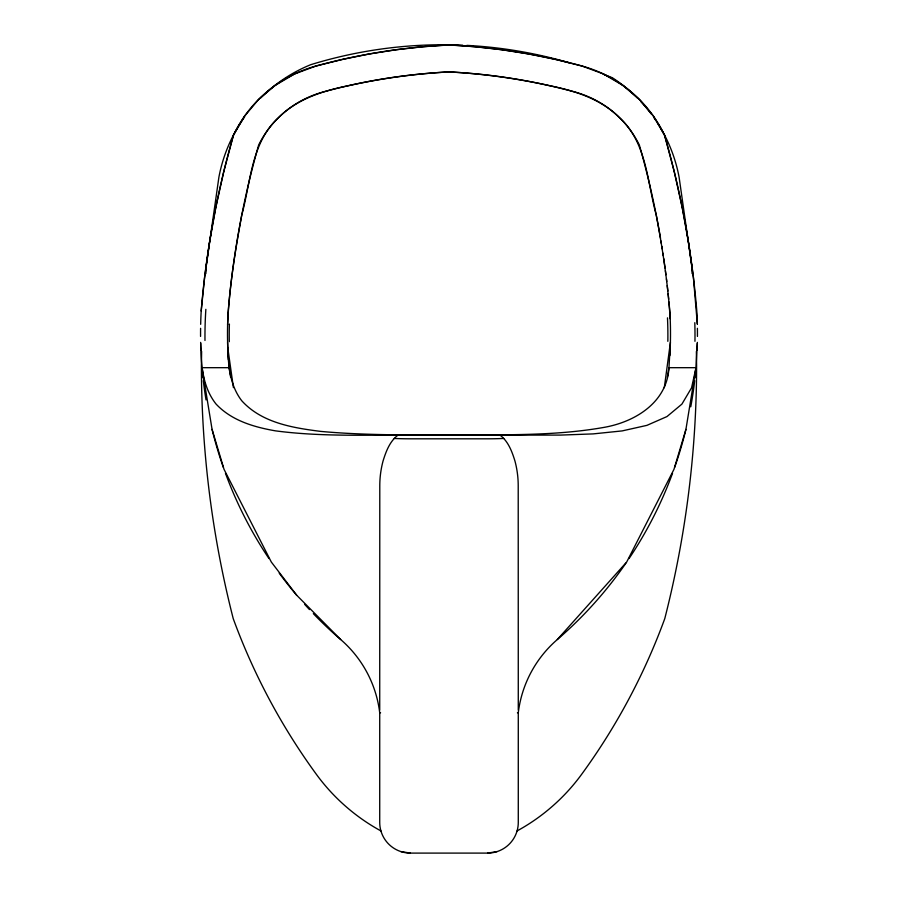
<?xml version="1.0" encoding="UTF-8"?>
<svg xmlns="http://www.w3.org/2000/svg" width="898" height="898" viewBox="0 0 898 898"><rect width="100%" height="100%" fill="white"/><g stroke="black" fill="none" stroke-linecap="round" stroke-linejoin="round"><path stroke-width="1.35" d="M697.342 342.385L696.006 367.686L685.926 429.39A403.954 403.954 0 0 1 680.471 449.505M227.609 324.739C229.069 287.831 235.186 251.238 241.775 214.959C250.856 181.665 251.249 142.49 278.481 117.66C297.148 98.915 322.943 90.855 348.222 85.725C381.358 78.339 415.089 73.703 449 71.919C482.911 73.703 516.642 78.339 549.778 85.725C575.068 90.855 600.863 98.926 619.53 117.672C646.751 142.501 647.144 181.677 656.225 214.959C662.679 249.285 667.955 283.914 670.2 318.801M201.623 351.399L201.41 365.531A1022.519 1022.519 0 0 0 233.233 618.643A632.843 632.843 0 0 0 316.321 774.267A196.269 196.269 0 0 0 348.525 808.772A195.416 195.416 0 0 0 380.932 830.931M205.878 273.632L206.102 269.467M200.669 324.324A403.954 403.954 0 0 1 201.197 310.977L204.587 277.538L209.414 242.988L215.778 207.595L223.77 171.597L233.424 135.284L244.582 116.134L258.545 99.487L275.181 85.377L294.634 73.939L315.973 66.025L342.553 59.391L369.325 53.959L396.097 49.749L422.711 46.763L449 44.956L475.289 46.763L501.903 49.749L528.675 53.959L555.447 59.391L582.027 66.025L603.366 73.939L622.819 85.377L639.455 99.487L653.418 116.134L664.576 135.284L674.23 171.597L682.222 207.595L688.586 242.988L693.413 277.538L697.308 323.684M664.307 387.7L670.402 342.385L668.965 367.686L667.349 377.194M206.327 265.303L218.899 177.187A151.639 151.639 0 0 1 244.593 116.92M685.926 429.39L673.96 469.351L626.692 562.025L557.332 639.533A115.034 115.034 0 0 0 518.281 712.776L518.281 822.411A30.689 30.689 0 0 1 487.58 853.1L410.42 853.1L400.935 851.596M518.281 710.049L518.213 485.582A130.951 111.633 0 0 0 514.936 460.966C511.972 451.38 508.167 441.109 499.771 434.935L398.229 434.935C389.833 441.109 386.028 451.38 383.064 460.966A130.951 111.633 0 0 0 379.787 485.582L379.719 710.049M497.065 851.596L487.58 853.1M503.756 438.437L501.522 438.538A30.768 2.413 0 0 1 487.58 438.808L410.42 438.808A30.768 2.413 0 0 1 396.478 438.538L394.244 438.437M398.914 435.115C357.73 435.193 316.365 436.271 275.428 430.849C253.764 427.066 231.504 420.567 216.014 404.01C202.185 386.522 201.062 363.746 200.658 342.385M405.907 435.081L491.644 435.081M455.892 435.081C505.058 434.553 554.65 436.046 603.276 427.515C634.684 422.24 667.057 402.652 668.965 367.686L696.006 367.686L691.561 387.801L681.919 404.1L666.978 416.56L646.919 425.36L622.191 430.905L593.118 433.902L560.509 435.092L499.962 435.126M279.222 573.16A403.954 403.954 0 0 0 296.621 595.15L340.668 639.533A115.034 115.034 0 0 1 379.719 712.776L380.572 712.776M517.428 712.776L518.281 712.776M442.142 435.081C401.608 434.935 361.007 435.103 320.62 431.388C292.546 427.841 261.587 422.79 241.674 400.665C228.9 383.985 228.103 362.523 227.598 342.385M296.621 595.15L271.308 562.025L224.04 469.351L212.074 429.39L201.994 367.686L229.035 367.686L230.651 377.194M691.673 265.303L679.101 177.187A151.639 151.639 0 0 0 657.482 122.914M227.766 347.694L233.413 387.61M691.898 269.467L692.122 273.632M696.377 351.399L696.59 365.531A1022.519 1022.519 0 0 1 664.767 618.643A632.843 632.843 0 0 1 581.68 774.267A196.269 196.269 0 0 1 549.475 808.772A195.416 195.416 0 0 1 517.068 830.931M379.719 712.776L379.719 822.411A30.689 30.689 0 0 0 410.42 853.1M637.816 98.432A151.639 151.639 0 0 0 612.402 77.778A450.089 450.089 0 0 0 603.299 74.208M640.667 101.384A151.639 151.639 0 0 1 651.218 113.934M653.643 117.245A151.639 151.639 0 0 1 655.978 120.624M260.588 98.017A151.639 151.639 0 0 1 310.663 64.712A450.089 450.089 0 0 1 444.454 44.754M454.253 44.889A450.089 450.089 0 0 1 462.661 45.181M466.859 45.383A450.089 450.089 0 0 1 568.76 62.636M228.945 366.62A377.014 377.014 0 0 1 228.709 363.87M228.406 359.761A377.014 377.014 0 0 1 228.081 312.841A874.259 874.259 0 0 1 258.68 144.948A101.979 101.979 0 0 1 323.078 92.011A587.056 587.056 0 0 1 449 71.919A587.056 587.056 0 0 1 574.922 92.011A101.979 101.979 0 0 1 639.32 144.948A874.259 874.259 0 0 1 660.513 238.239M229.293 341.678A421.285 284.239 -54.9 0 1 229.383 324.077M669.852 355.642A377.014 377.014 0 0 0 669.919 312.841A874.259 874.259 0 0 0 668.954 301.941M667.483 317.847A419.512 283.05 54.9 0 1 667.843 341.319M660.962 240.945A874.259 874.259 0 0 1 661.411 243.639M661.848 246.333A874.259 874.259 0 0 1 662.275 249.038M662.904 253.09A874.259 874.259 0 0 1 663.308 255.795M663.712 258.501A874.259 874.259 0 0 1 665.048 267.986M665.407 270.691A874.259 874.259 0 0 1 665.934 274.766M666.439 278.829A874.259 874.259 0 0 1 666.765 281.545M667.236 285.62A874.259 874.259 0 0 1 667.843 291.053M668.134 293.781A874.259 874.259 0 0 1 668.684 299.225M697.319 343.339A403.954 403.954 0 0 1 697.095 350.265M695.58 372.401A403.954 403.954 0 0 1 695.007 377.901M694.693 380.651A403.954 403.954 0 0 1 690.764 406.794M680.257 450.224A403.954 403.954 0 0 1 674.656 467.398M672.535 473.291A403.954 403.954 0 0 1 629.049 558.545M625.917 563.147A403.954 403.954 0 0 1 557.332 639.533M697.331 324.324A403.954 403.954 0 0 0 696.803 310.977A901.188 901.188 0 0 0 664.576 135.284A128.919 128.919 0 0 0 582.027 66.025A613.996 613.996 0 0 0 449 44.956A613.996 613.996 0 0 0 315.973 66.025A128.919 128.919 0 0 0 233.424 135.284A901.188 901.188 0 0 0 201.197 310.977M697.398 328.32A403.954 403.954 0 0 1 697.432 336.424M340.668 639.533A403.954 403.954 0 0 1 313.335 613.637M309.484 609.574A403.954 403.954 0 0 1 304.748 604.433M268.951 558.545A403.954 403.954 0 0 1 225.465 473.291M223.344 467.398A403.954 403.954 0 0 1 217.743 450.224M217.529 449.505A403.954 403.954 0 0 1 212.074 429.39M206.035 399.913A403.954 403.954 0 0 1 203.307 380.651M202.993 377.901A403.954 403.954 0 0 1 202.42 372.401M200.905 350.265A403.954 403.954 0 0 1 200.681 343.339M200.568 336.424A403.954 403.954 0 0 1 200.602 328.32M204.98 340.465A435.766 286.035 -56.8 0 1 205.855 309.327M694.805 322.685A439.672 288.595 56.8 0 1 694.951 341.307"/></g></svg>
